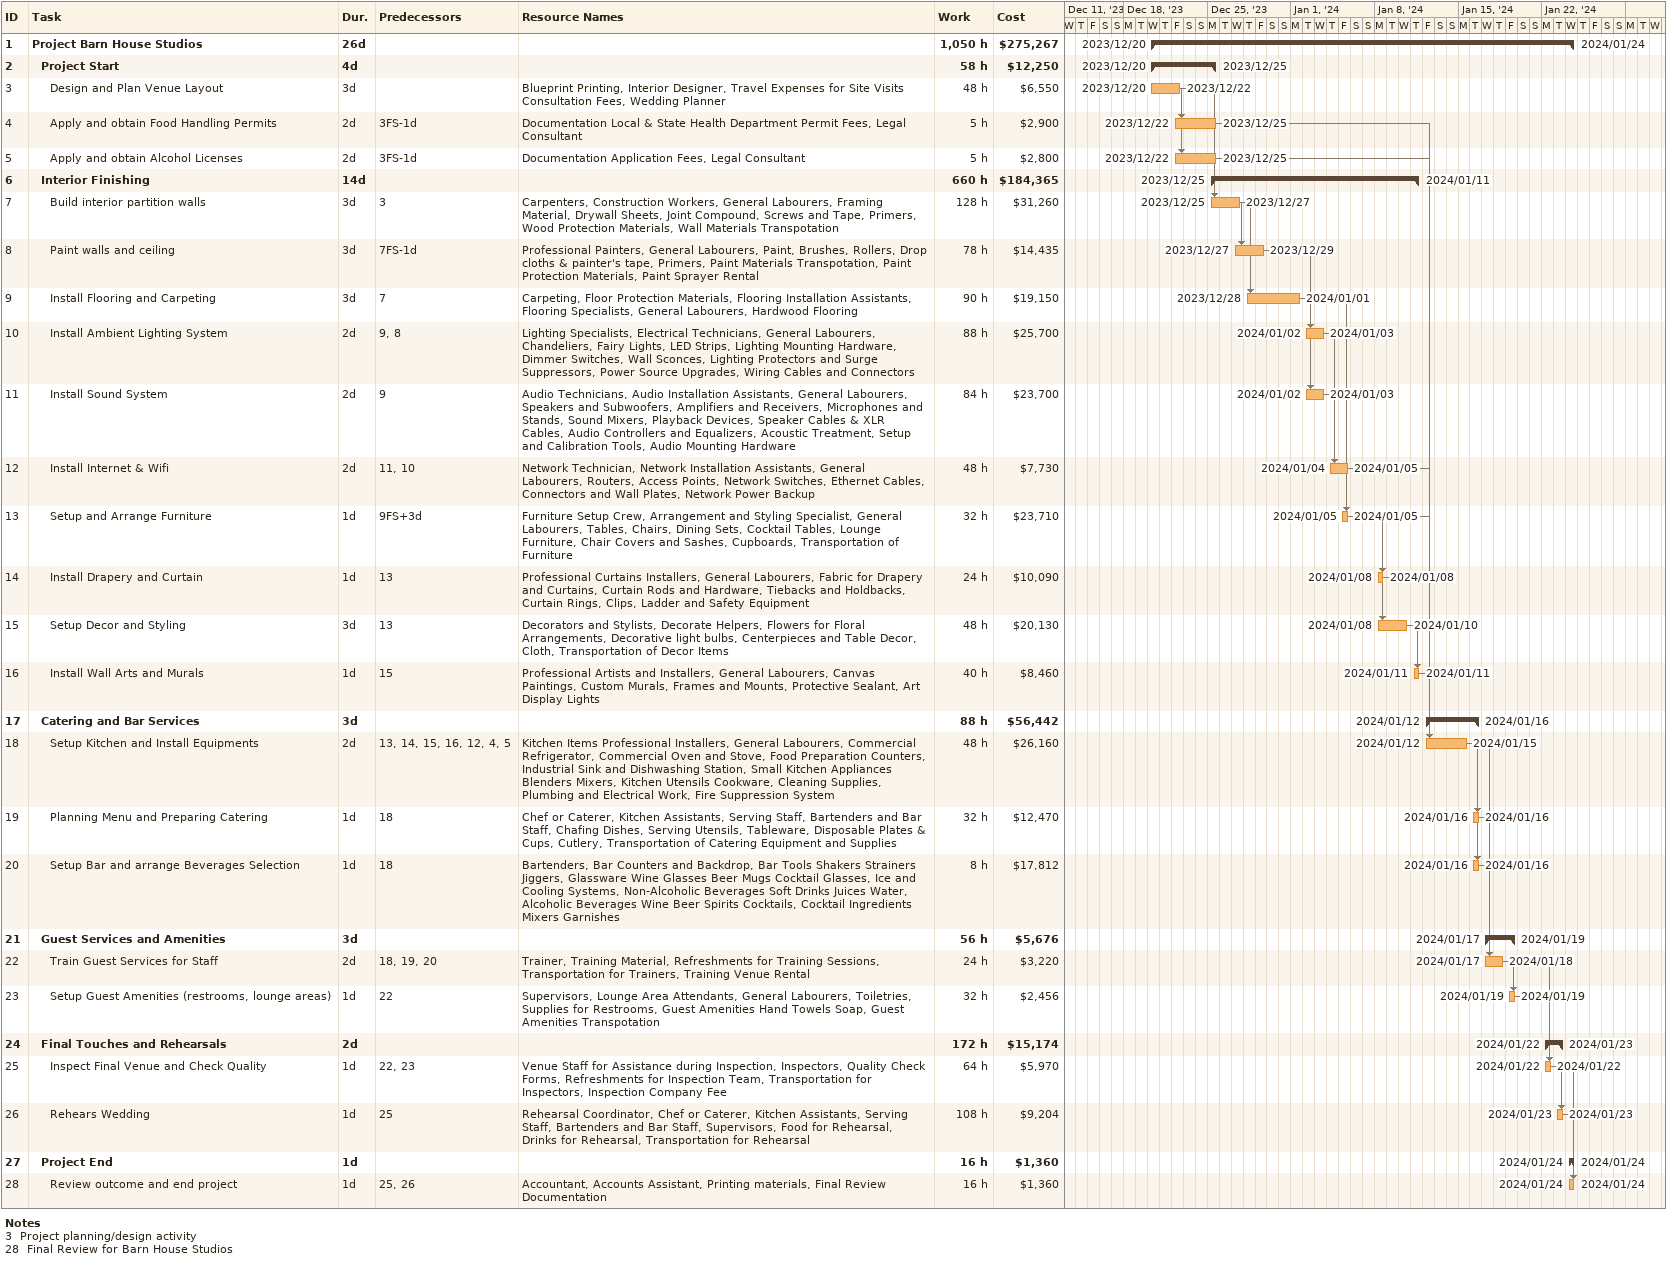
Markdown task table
| ID | Level | Task | Duration | Start | Finish | Predecessors | Resources | Work (h) | Cost ($) |
|---|---|---|---|---|---|---|---|---|---|
| 1 | 1 | **Project Barn House Studios** | 26d | 2023-12-20 | 2024-01-24 |  |  | 1050 | 275267 |
| 2 | 2 | **Project Start** | 4d | 2023-12-20 | 2023-12-25 |  |  | 58 | 12250 |
| 3 | 3 | Design and Plan Venue Layout | 3d | 2023-12-20 | 2023-12-22 |  | Blueprint Printing, Interior Designer, Travel Expenses for Site Visits Consultation Fees, Wedding Planner | 48 | 6550 |
| 4 | 3 | Apply and obtain Food Handling Permits | 2d | 2023-12-22 | 2023-12-25 | 3FS-1d | Documentation Local & State Health Department Permit Fees, Legal Consultant | 5 | 2900 |
| 5 | 3 | Apply and obtain Alcohol Licenses | 2d | 2023-12-22 | 2023-12-25 | 3FS-1d | Documentation Application Fees, Legal Consultant | 5 | 2800 |
| 6 | 2 | **Interior Finishing** | 14d | 2023-12-25 | 2024-01-11 |  |  | 660 | 184365 |
| 7 | 3 | Build interior partition walls | 3d | 2023-12-25 | 2023-12-27 | 3 | Carpenters, Construction Workers, General Labourers, Framing Material, Drywall Sheets, Joint Compound, Screws and Tape, Primers, Wood Protection Materials, Wall Materials Transpotation | 128 | 31260 |
| 8 | 3 | Paint walls and ceiling | 3d | 2023-12-27 | 2023-12-29 | 7FS-1d | Professional Painters, General Labourers, Paint, Brushes, Rollers, Drop cloths & painter's tape, Primers, Paint Materials Transpotation, Paint Protection Materials, Paint Sprayer Rental | 78 | 14435 |
| 9 | 3 | Install Flooring and Carpeting | 3d | 2023-12-28 | 2024-01-01 | 7 | Carpeting, Floor Protection Materials, Flooring Installation Assistants, Flooring Specialists, General Labourers, Hardwood Flooring | 90 | 19150 |
| 10 | 3 | Install Ambient Lighting System | 2d | 2024-01-02 | 2024-01-03 | 9, 8 | Lighting Specialists, Electrical Technicians, General Labourers, Chandeliers, Fairy Lights, LED Strips, Lighting Mounting Hardware, Dimmer Switches, Wall Sconces, Lighting Protectors and Surge Suppressors, Power Source Upgrades, Wiring Cables and Connectors | 88 | 25700 |
| 11 | 3 | Install Sound System | 2d | 2024-01-02 | 2024-01-03 | 9 | Audio Technicians, Audio Installation Assistants, General Labourers, Speakers and Subwoofers, Amplifiers and Receivers, Microphones and Stands, Sound Mixers, Playback Devices, Speaker Cables & XLR Cables, Audio Controllers and Equalizers, Acoustic Treatment, Setup and Calibration Tools, Audio Mounting Hardware | 84 | 23700 |
| 12 | 3 | Install Internet & Wifi | 2d | 2024-01-04 | 2024-01-05 | 11, 10 | Network Technician, Network Installation Assistants, General Labourers, Routers, Access Points, Network Switches, Ethernet Cables, Connectors and Wall Plates, Network Power Backup | 48 | 7730 |
| 13 | 3 | Setup and Arrange Furniture | 1d | 2024-01-05 | 2024-01-05 | 9FS+3d | Furniture Setup Crew, Arrangement and Styling Specialist, General Labourers, Tables, Chairs, Dining Sets, Cocktail Tables, Lounge Furniture, Chair Covers and Sashes, Cupboards, Transportation of Furniture | 32 | 23710 |
| 14 | 3 | Install Drapery and Curtain | 1d | 2024-01-08 | 2024-01-08 | 13 | Professional Curtains Installers, General Labourers, Fabric for Drapery and Curtains, Curtain Rods and Hardware, Tiebacks and Holdbacks, Curtain Rings, Clips, Ladder and Safety Equipment | 24 | 10090 |
| 15 | 3 | Setup Decor and Styling | 3d | 2024-01-08 | 2024-01-10 | 13 | Decorators and Stylists, Decorate Helpers, Flowers for Floral Arrangements, Decorative light bulbs, Centerpieces and Table Decor, Cloth, Transportation of Decor Items | 48 | 20130 |
| 16 | 3 | Install Wall Arts and Murals | 1d | 2024-01-11 | 2024-01-11 | 15 | Professional Artists and Installers, General Labourers, Canvas Paintings, Custom Murals, Frames and Mounts, Protective Sealant, Art Display Lights | 40 | 8460 |
| 17 | 2 | **Catering and Bar Services** | 3d | 2024-01-12 | 2024-01-16 |  |  | 88 | 56442 |
| 18 | 3 | Setup Kitchen and Install Equipments | 2d | 2024-01-12 | 2024-01-15 | 13, 14, 15, 16, 12, 4, 5 | Kitchen Items Professional Installers, General Labourers, Commercial Refrigerator, Commercial Oven and Stove, Food Preparation Counters, Industrial Sink and Dishwashing Station, Small Kitchen Appliances Blenders Mixers, Kitchen Utensils Cookware, Cleaning Supplies, Plumbing and Electrical Work, Fire Suppression System | 48 | 26160 |
| 19 | 3 | Planning Menu and Preparing Catering | 1d | 2024-01-16 | 2024-01-16 | 18 | Chef or Caterer, Kitchen Assistants, Serving Staff, Bartenders and Bar Staff, Chafing Dishes, Serving Utensils, Tableware, Disposable Plates & Cups, Cutlery, Transportation of Catering Equipment and Supplies | 32 | 12470 |
| 20 | 3 | Setup Bar and arrange Beverages Selection | 1d | 2024-01-16 | 2024-01-16 | 18 | Bartenders, Bar Counters and Backdrop, Bar Tools Shakers Strainers Jiggers, Glassware Wine Glasses Beer Mugs Cocktail Glasses, Ice and Cooling Systems, Non-Alcoholic Beverages Soft Drinks Juices Water, Alcoholic Beverages Wine Beer Spirits Cocktails, Cocktail Ingredients Mixers Garnishes | 8 | 17812 |
| 21 | 2 | **Guest Services and Amenities** | 3d | 2024-01-17 | 2024-01-19 |  |  | 56 | 5676 |
| 22 | 3 | Train Guest Services for Staff | 2d | 2024-01-17 | 2024-01-18 | 18, 19, 20 | Trainer, Training Material, Refreshments for Training Sessions, Transportation for Trainers, Training Venue Rental | 24 | 3220 |
| 23 | 3 | Setup Guest Amenities (restrooms, lounge areas) | 1d | 2024-01-19 | 2024-01-19 | 22 | Supervisors, Lounge Area Attendants, General Labourers, Toiletries, Supplies for Restrooms, Guest Amenities Hand Towels Soap, Guest Amenities Transpotation | 32 | 2456 |
| 24 | 2 | **Final Touches and Rehearsals** | 2d | 2024-01-22 | 2024-01-23 |  |  | 172 | 15174 |
| 25 | 3 | Inspect Final Venue and Check Quality | 1d | 2024-01-22 | 2024-01-22 | 22, 23 | Venue Staff for Assistance during Inspection, Inspectors, Quality Check Forms, Refreshments for Inspection Team, Transportation for Inspectors, Inspection Company Fee | 64 | 5970 |
| 26 | 3 | Rehears Wedding | 1d | 2024-01-23 | 2024-01-23 | 25 | Rehearsal Coordinator, Chef or Caterer, Kitchen Assistants, Serving Staff, Bartenders and Bar Staff, Supervisors, Food for Rehearsal, Drinks for Rehearsal, Transportation for Rehearsal | 108 | 9204 |
| 27 | 2 | **Project End** | 1d | 2024-01-24 | 2024-01-24 |  |  | 16 | 1360 |
| 28 | 3 | Review outcome and end project | 1d | 2024-01-24 | 2024-01-24 | 25, 26 | Accountant, Accounts Assistant, Printing materials, Final Review Documentation | 16 | 1360 |

Notes
- 3: Project planning/design activity
- 28: Final Review for Barn House Studios
